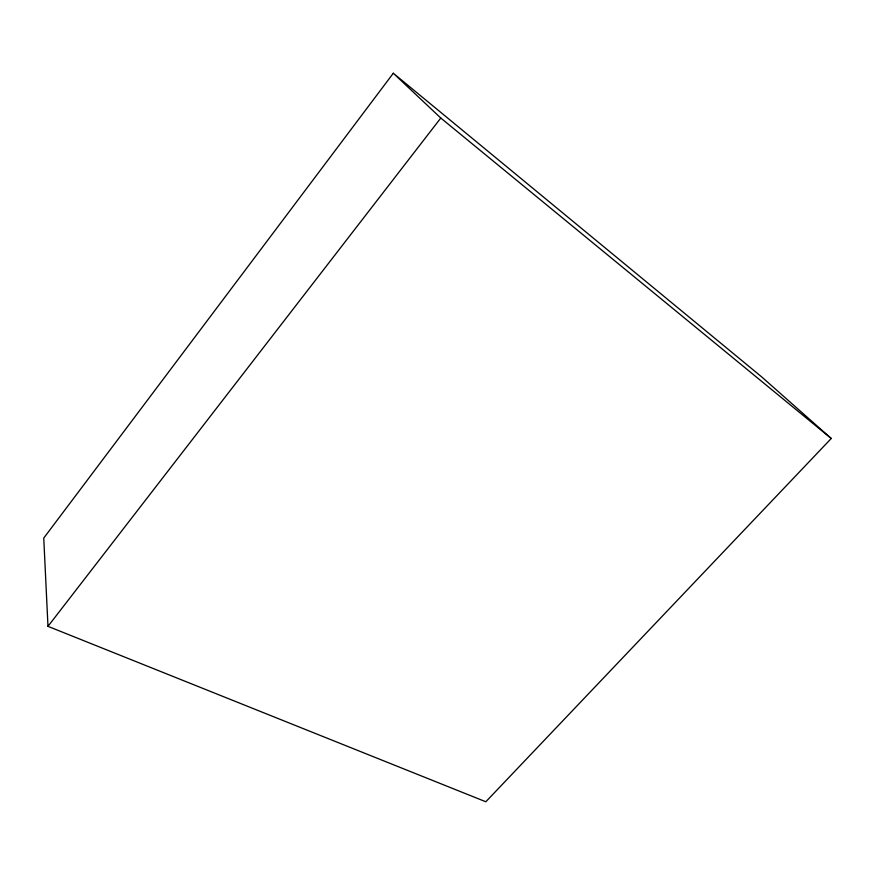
<?xml version="1.0" encoding="UTF-8"?>
<svg xmlns="http://www.w3.org/2000/svg" width="875" height="875" viewBox="0 0 875 875"><rect width="100%" height="100%" fill="white"/><g stroke="black" fill="none" stroke-linecap="round" stroke-linejoin="round"><path stroke-width="1.31" d="M393.302 73.237L43.75 538.081L47.983 626.347L485.833 801.762L831.25 438.484L761.611 376.83L393.302 73.237L440.792 118.038L831.25 438.484M47.983 626.347L440.792 118.038"/></g></svg>
